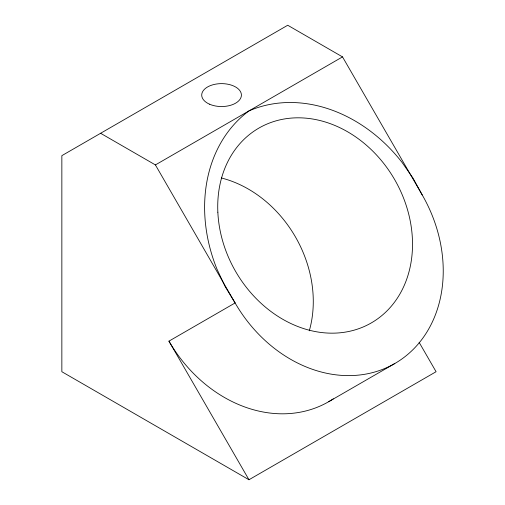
<?xml version="1.0" encoding="UTF-8"?>
<svg xmlns="http://www.w3.org/2000/svg" width="505" height="505" viewBox="0 0 505 505"><rect width="100%" height="100%" fill="white"/><g stroke="black" fill="none" stroke-linecap="round" stroke-linejoin="round"><path stroke-width="0.76" d="M100.602 133.282L155.407 164.92L342.523 56.895L422.212 194.924A132.31 108.032 60 0 1 394.809 363.524L328.654 401.715M419.131 342.358L436.08 371.718L248.965 479.75L168.941 341.146L235.096 302.956A132.31 108.032 60 0 0 394.809 363.524M342.523 56.895L287.717 25.25L61.85 155.654L61.85 371.718L248.965 479.75M155.407 164.92L235.096 302.956L225.154 286.575L217.03 269.266A146.475 119.597 60 0 1 248.965 110.904A146.475 119.597 60 0 1 402.075 162.433L413.002 178.126L422.212 194.924M333.332 398.824A132.31 108.032 60 0 1 168.941 341.146M221.373 177.975A112.463 91.828 60 0 1 309.287 330.813M217.851 212.226A112.463 91.828 60 0 0 368.094 324.665A112.463 91.828 60 0 0 359.415 139.582A112.463 91.828 60 0 0 217.851 212.226M209.48 104.175A19.846 11.457 0 0 0 241.239 96.581A19.846 11.457 0 0 0 213.968 84.499A19.846 11.457 0 0 0 209.48 104.175"/></g></svg>
